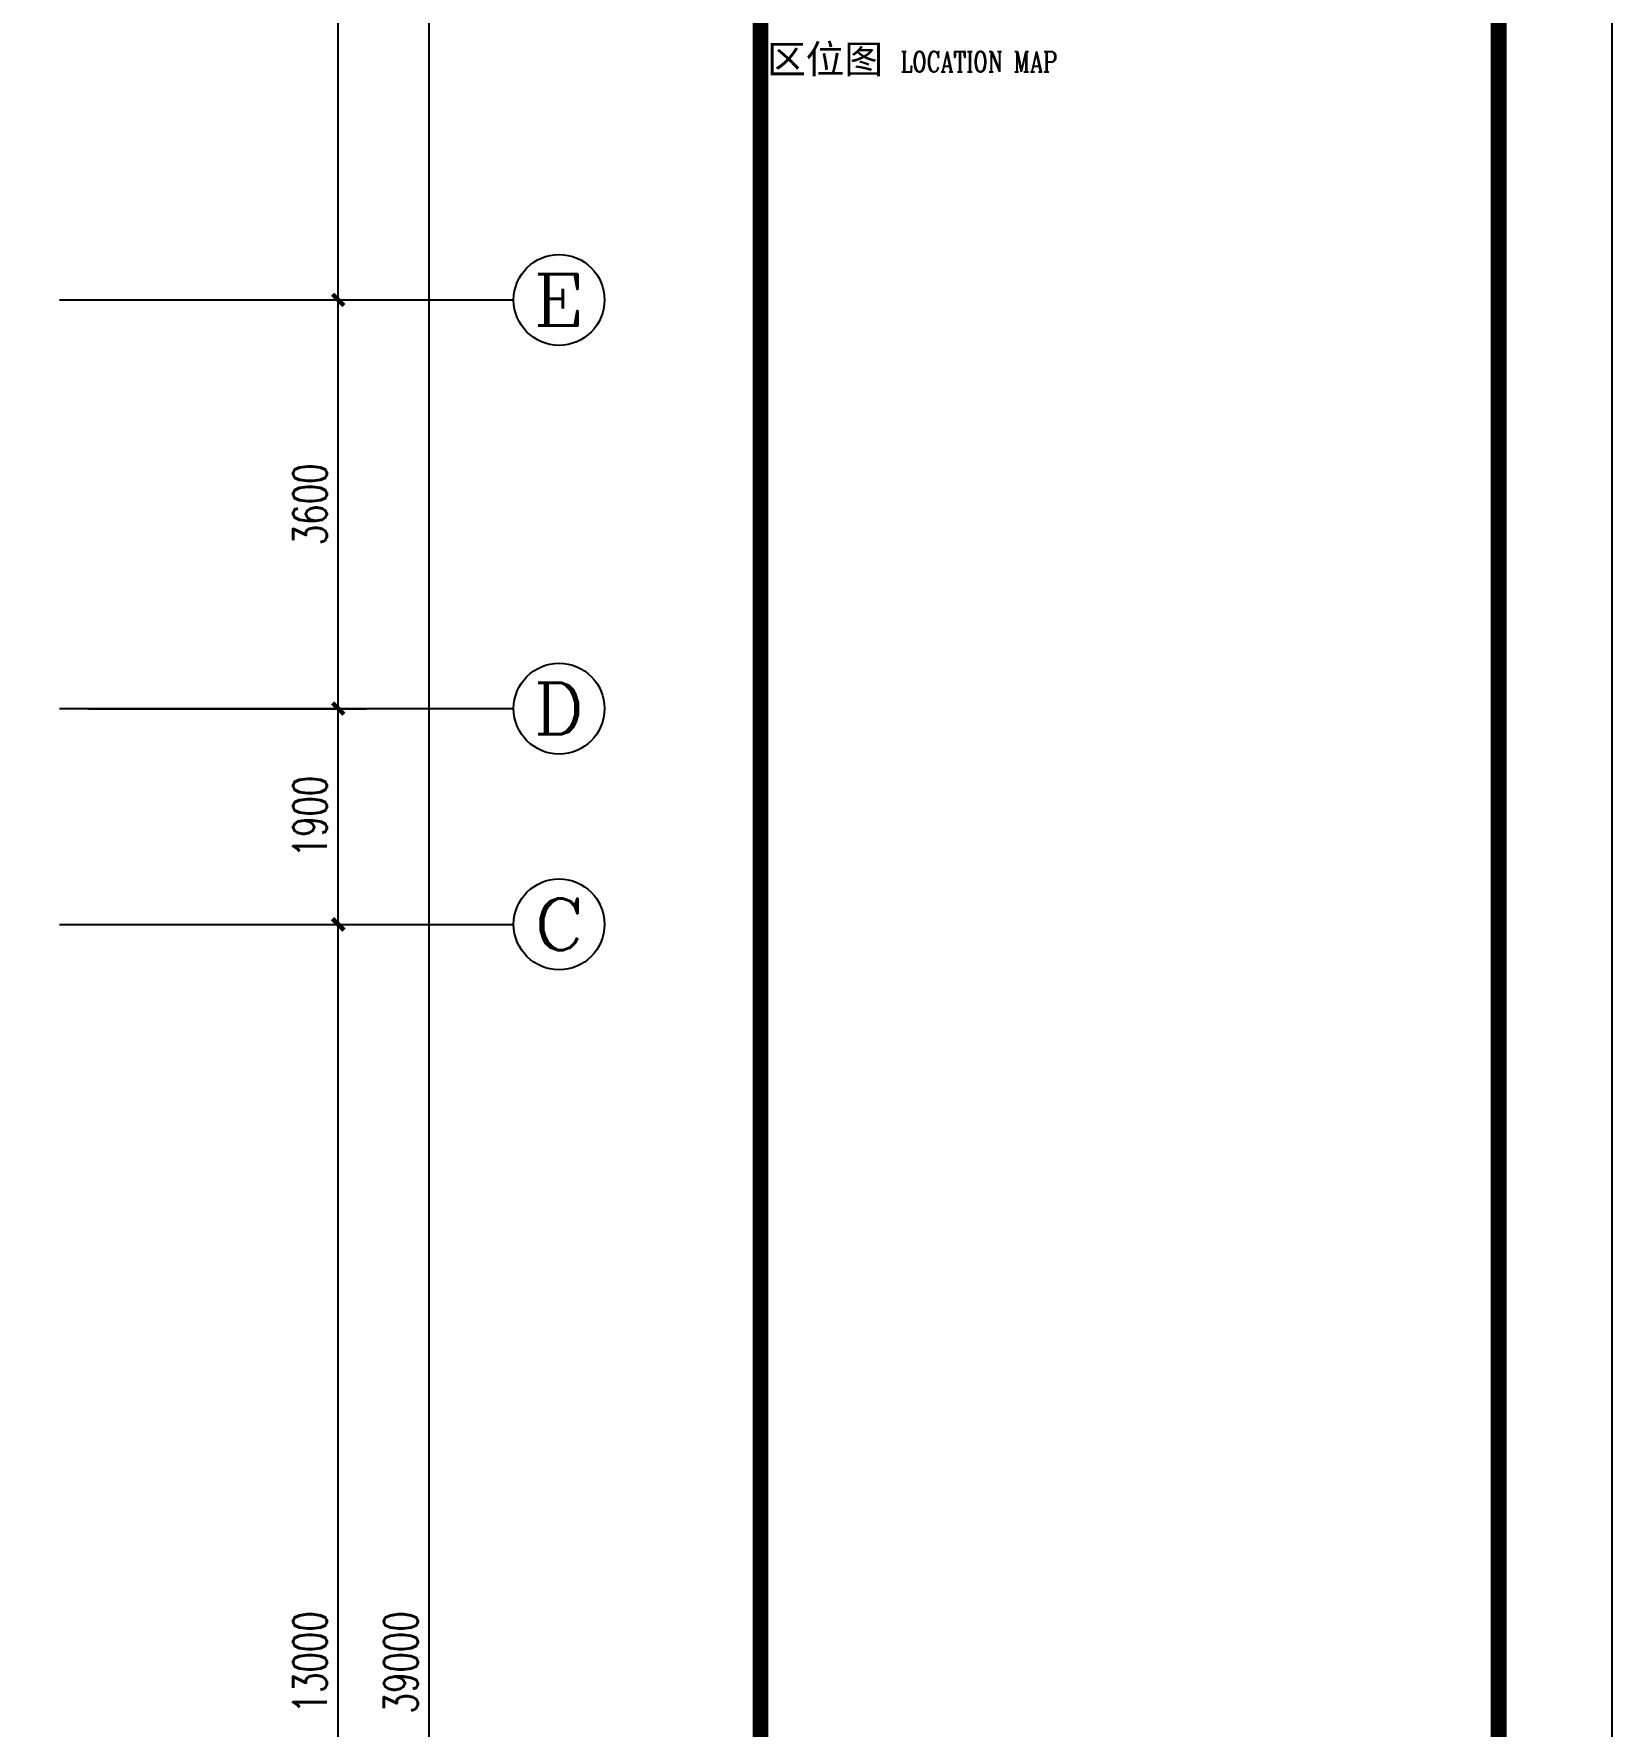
# Model space of a CAD drawing. Extents: x -55118 to 386282, y -631686 to -470886.
# Drawn here: x 372383 to 386282, y -601668 to -586762 of the extents above; entities that cross this region are included whole.
import ezdxf
from ezdxf.enums import TextEntityAlignment as Align

# ---------------------------------------------------------------- set-up
doc = ezdxf.new("R2010")
doc.units = 0
doc.header["$LTSCALE"] = 1000
doc.header["$MEASUREMENT"] = 0
doc.layers.get('0').update_dxf_attribs({"linetype": 'CONTINUOUS'})
doc.layers.get('Defpoints').update_dxf_attribs({"linetype": 'CONTINUOUS'})
for name, color, linetype in [('AXIS', 3, 'CONTINUOUS'), ('AXIS_TEXT', 7, 'CONTINUOUS'), ('WALL', 6, 'CONTINUOUS'), ('图框', 4, 'CONTINUOUS')]:
    doc.layers.add(name, color=color, linetype=linetype)
doc.styles.add('_TCH_AXIS', font='COMPLEX', dxfattribs={"bigfont": 'GBCBIG'})
doc.styles.add('_TCH_DIM_T3', font='SIMPLEX', dxfattribs={"width": 0.705882, "bigfont": 'GBCBIG'})
doc.styles.add('COMPLEX', font='COMPLEX')
doc.styles.add('iIcon2', font='')
doc.styles.add('MIMI-TKWZ', font='romanc.shx', dxfattribs={"width": 0.75, "oblique": 15, "bigfont": 'bigfont.shx'})
doc.styles.get('iIcon2').set_extended_font_data('SimSun')
doc.dimstyles.new('_TCH_ARCH&&100', dxfattribs={"dimtxt": 297.5, "dimasz": 100, "dimexe": 250, "dimexo": 300, "dimgap": 100, "dimtad": 1, "dimdec": 0, "dimzin": 0, "dimdsep": 46, "dimtxsty": '_TCH_DIM_T3', "dimblk": 'ARCHTICK', "dimcen": 0.09, "dimclrt": 7, "dimazin": 2, "dimtfac": 1, "dimtdec": 0, "dimtix": 1, "dimtmove": 2, "dimatfit": 3, "dimfxl": 0, "dimtolj": 1, "dimtzin": 0, "dimarcsym": 0})

# ---------------------------------------------------------------- blocks, each defined once
blk = doc.blocks.new('_ArchTick')
at = {"color": 0, "linetype": 'ByBlock', "const_width": 0.4}
blk.add_lwpolyline([(-0.5, -0.5), (0.5, 0.5)], dxfattribs=at)
blk = doc.blocks.new('*D84')
at = {"layer": 'AXIS', "color": 0, "lineweight": -2}
for p, q in [((372864, -594606), (375314, -594606)), ((375064, -607606), (375064, -594606)), ((372864, -607606), (375314, -607606))]:
    blk.add_line(p, q, dxfattribs=at)
at = {"layer": 'Defpoints', "color": 0}
for p in [(372564, -594606), (375064, -594606), (372564, -607606)]:
    blk.add_point(p, dxfattribs=at)
at = {"layer": 'AXIS', "color": 0, "lineweight": -2, "xscale": 100, "yscale": 100, "zscale": 100}
for p, rotation in [((375064, -594606), 90), ((375064, -607606), 270)]:
    blk.add_blockref('_ArchTick', p, dxfattribs=dict(at, rotation=rotation))
at = {"layer": 'AXIS', "color": 7, "insert": (374815, -601106), "char_height": 297.5, "attachment_point": 5, "rotation": 90, "style": '_TCH_DIM_T3'}
blk.add_mtext('\\A1;13000', dxfattribs=at)
blk = doc.blocks.new('*D85')
at = {"layer": 'AXIS', "color": 0, "lineweight": -2}
for p, q in [((372864, -592706), (375314, -592706)), ((375064, -594606), (375064, -592706)), ((372864, -594606), (375314, -594606))]:
    blk.add_line(p, q, dxfattribs=at)
at = {"layer": 'Defpoints', "color": 0}
for p in [(372564, -592706), (375064, -592706), (372564, -594606)]:
    blk.add_point(p, dxfattribs=at)
at = {"layer": 'AXIS', "color": 0, "lineweight": -2, "xscale": 100, "yscale": 100, "zscale": 100}
for p, rotation in [((375064, -592706), 90), ((375064, -594606), 270)]:
    blk.add_blockref('_ArchTick', p, dxfattribs=dict(at, rotation=rotation))
at = {"layer": 'AXIS', "color": 7, "insert": (374815, -593656), "char_height": 297.5, "attachment_point": 5, "rotation": 90, "style": '_TCH_DIM_T3'}
blk.add_mtext('\\A1;1900', dxfattribs=at)
blk = doc.blocks.new('*D86')
at = {"layer": 'AXIS', "color": 0, "lineweight": -2}
for p, q in [((372864, -589106), (375314, -589106)), ((375064, -592706), (375064, -589106)), ((372864, -592706), (375314, -592706))]:
    blk.add_line(p, q, dxfattribs=at)
at = {"layer": 'Defpoints', "color": 0}
for p in [(372564, -589106), (375064, -589106), (372564, -592706)]:
    blk.add_point(p, dxfattribs=at)
at = {"layer": 'AXIS', "color": 0, "lineweight": -2, "xscale": 100, "yscale": 100, "zscale": 100}
for p, rotation in [((375064, -589106), 90), ((375064, -592706), 270)]:
    blk.add_blockref('_ArchTick', p, dxfattribs=dict(at, rotation=rotation))
at = {"layer": 'AXIS', "color": 7, "insert": (374815, -590906), "char_height": 297.5, "attachment_point": 5, "rotation": 90, "style": '_TCH_DIM_T3'}
blk.add_mtext('\\A1;3600', dxfattribs=at)
blk = doc.blocks.new('*D87')
at = {"layer": 'AXIS', "color": 0, "lineweight": -2}
for p, q in [((372864, -581966), (375314, -581966)), ((375064, -589106), (375064, -581966)), ((372864, -589106), (375314, -589106))]:
    blk.add_line(p, q, dxfattribs=at)
at = {"layer": 'Defpoints', "color": 0}
for p in [(372564, -581966), (375064, -581966), (372564, -589106)]:
    blk.add_point(p, dxfattribs=at)
at = {"layer": 'AXIS', "color": 0, "lineweight": -2, "xscale": 100, "yscale": 100, "zscale": 100}
for p, rotation in [((375064, -581966), 90), ((375064, -589106), 270)]:
    blk.add_blockref('_ArchTick', p, dxfattribs=dict(at, rotation=rotation))
at = {"layer": 'AXIS', "color": 7, "insert": (374815, -585536), "char_height": 297.5, "attachment_point": 5, "rotation": 90, "style": '_TCH_DIM_T3'}
blk.add_mtext('\\A1;7140', dxfattribs=at)
blk = doc.blocks.new('*D89')
at = {"layer": 'AXIS', "color": 0, "lineweight": -2}
for p, q in [((372864, -581606), (376114, -581606)), ((375864, -620606), (375864, -581606)), ((372864, -620606), (376114, -620606))]:
    blk.add_line(p, q, dxfattribs=at)
at = {"layer": 'Defpoints', "color": 0}
for p in [(372564, -581606), (375864, -581606), (372564, -620606)]:
    blk.add_point(p, dxfattribs=at)
at = {"layer": 'AXIS', "color": 0, "lineweight": -2, "xscale": 100, "yscale": 100, "zscale": 100}
for p, rotation in [((375864, -581606), 90), ((375864, -620606), 270)]:
    blk.add_blockref('_ArchTick', p, dxfattribs=dict(at, rotation=rotation))
at = {"layer": 'AXIS', "color": 7, "insert": (375615, -601106), "char_height": 297.5, "attachment_point": 5, "rotation": 90, "style": '_TCH_DIM_T3'}
blk.add_mtext('\\A1;39000', dxfattribs=at)
blk = doc.blocks.new('_AXISO')
blk.add_circle((0, 0), 0.5)
at = {"layer": 'AXIS_TEXT', "style": 'COMPLEX', "width": 1.041667}
blk.add_attdef('A', text='', height=0.56, dxfattribs=at).set_placement((-0.25, -0.28), (0.25, -0.28), align=Align.FIT)
blk = doc.blocks.new('jhyfty')
at = {"layer": '图框'}
blk.add_lwpolyline([(671751, 105710), (776851, 105710), (776851, 165110), (671751, 165110)], close=True, dxfattribs=at)
at = {"layer": '图框', "const_width": 140}
for points in [[(674251, 164110), (775851, 164110), (775851, 106710), (674251, 106710)], [(775851, 164110), (769351, 164110), (769351, 106710), (775851, 106710)]]:
    blk.add_lwpolyline(points, close=True, dxfattribs=at)
at = {"layer": '图框', "style": 'iIcon2'}
blk.add_text('区位图 ', height=250, dxfattribs=at).set_placement((769408, 150286))
at = {"layer": '图框', "style": 'MIMI-TKWZ', "width": 0.75}
blk.add_text('LOCATION MAP', height=180, dxfattribs=at).set_placement((770583, 150298))

msp = doc.modelspace()

# ---------------------------------------------------------------- linework, layer by layer
at = {"layer": 'AXIS'}
for p, q in [((372608.6, -589105.5), (376608.6, -589105.5)), ((372608.6, -592705.5), (376608.6, -592705.5)), ((372608.6, -594605.5), (376608.6, -594605.5))]:
    msp.add_line(p, q, dxfattribs=at)

# ---------------------------------------------------------------- block references
ref = msp.add_blockref('_AXISO', (377008.6, -589105.5), dxfattribs=dict(at, xscale=800, yscale=800, zscale=800))
ref.add_attrib('A', 'E', dxfattribs={"layer": 'AXIS_TEXT', "height": 452.5, "style": '_TCH_AXIS', "width": 1.3125}).set_placement((376782.3, -589331.8), (377234.8, -589331.8), align=Align.FIT)
ref = msp.add_blockref('_AXISO', (377008.6, -592705.5), dxfattribs=dict(at, xscale=800, yscale=800, zscale=800))
ref.add_attrib('A', 'D', dxfattribs={"layer": 'AXIS_TEXT', "height": 452.5, "style": '_TCH_AXIS', "width": 1.235294}).set_placement((376782.3, -592931.8), (377234.8, -592931.8), align=Align.FIT)
ref = msp.add_blockref('_AXISO', (377008.6, -594605.5), dxfattribs=dict(at, xscale=800, yscale=800, zscale=800))
ref.add_attrib('A', 'C', dxfattribs={"layer": 'AXIS_TEXT', "height": 452.5, "style": '_TCH_AXIS', "width": 1.4}).set_placement((376782.3, -594831.8), (377234.8, -594831.8), align=Align.FIT)
at = {"layer": 'WALL'}
msp.add_blockref('jhyfty', (-390568.5, -737395.5), dxfattribs=at)

# ---------------------------------------------------------------- dimensions: what is measured, and where the dimension line sits
at = {"layer": 'AXIS'}
for p1, p2, distance, text, picture, middle in [((372563.7, -620605.5), (372563.7, -581605.5), -3300, '39000', '*D89', (375614.9, -601105.5)), ((372563.7, -589105.5), (372563.7, -581965.5), -2500, '7140', '*D87', (374814.9, -585535.5)), ((372563.7, -592705.5), (372563.7, -589105.5), -2500, '3600', '*D86', (374814.9, -590905.5)), ((372563.7, -594605.5), (372563.7, -592705.5), -2500, '1900', '*D85', (374814.9, -593655.5)), ((372563.7, -607605.5), (372563.7, -594605.5), -2500, '13000', '*D84', (374814.9, -601105.5))]:
    dim = msp.add_aligned_dim(p1=p1, p2=p2, distance=distance, text=text, dimstyle='_TCH_ARCH&&100', dxfattribs=at)
    dim.commit()
    dim.dimension.update_dxf_attribs({"geometry": picture, "text_midpoint": middle})

doc.saveas('drawing.dxf')
